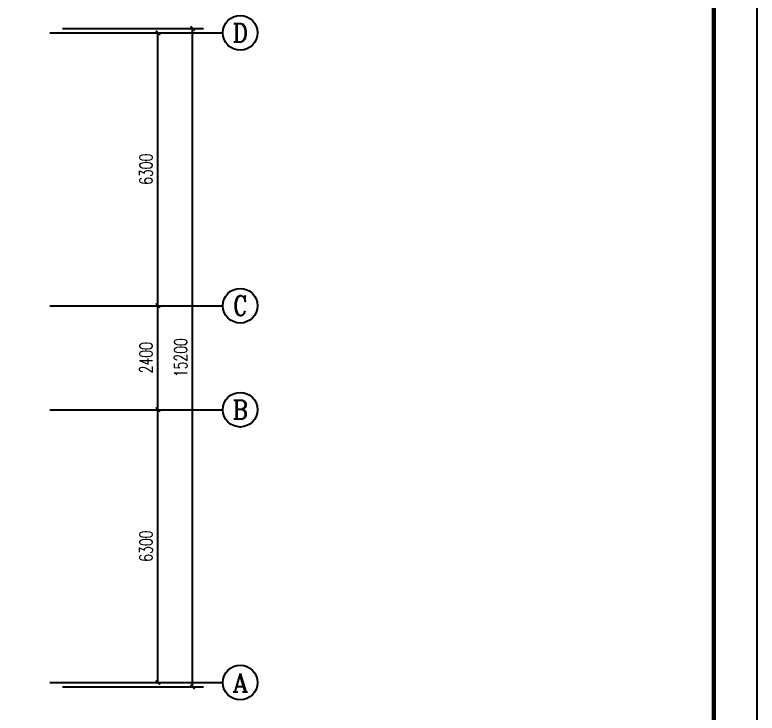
# Model space of a CAD drawing. Extents: x 6250600 to 6678662, y -692028 to -290561.
# Drawn here: x 6444753 to 6461892, y -543052 to -526933 of the extents above; entities that cross this region are included whole.
import ezdxf
from ezdxf.enums import TextEntityAlignment as Align

# ---------------------------------------------------------------- set-up
doc = ezdxf.new("R2010")
doc.units = 0
doc.header["$LTSCALE"] = 1000
doc.header["$MEASUREMENT"] = 0
doc.layers.get('0').update_dxf_attribs({"linetype": 'CONTINUOUS'})
doc.layers.get('Defpoints').update_dxf_attribs({"linetype": 'CONTINUOUS'})
for name, color, linetype in [('AXIS_TEXT', 7, 'CONTINUOUS'), ('PUB_TITLE', 4, 'CONTINUOUS'), ('建筑底图', 251, 'CONTINUOUS')]:
    doc.layers.add(name, color=color, linetype=linetype)
doc.styles.add('_TCH_AXIS', font='COMPLEX', dxfattribs={"bigfont": 'GBCBIG'})
doc.styles.add('_TCH_DIM_T3', font='SIMPLEX', dxfattribs={"width": 0.705882, "bigfont": 'GBCBIG'})
doc.styles.add('COMPLEX', font='COMPLEX')
doc.dimstyles.new('_TCH_ARCH&&100', dxfattribs={"dimtxt": 297.5, "dimasz": 100, "dimexe": 250, "dimexo": 300, "dimgap": 126.25, "dimtad": 1, "dimdec": 0, "dimzin": 0, "dimdsep": 46, "dimtxsty": '_TCH_DIM_T3', "dimblk": 'ARCHTICK', "dimcen": 0.09, "dimclrt": 7, "dimazin": 2, "dimtfac": 1, "dimtdec": 0, "dimtix": 1, "dimtmove": 2, "dimatfit": 3, "dimfxl": 0, "dimtolj": 1, "dimtzin": 0, "dimarcsym": 0})

# ---------------------------------------------------------------- blocks, each defined once
blk = doc.blocks.new('_AXISO')
blk.add_circle((0, 0), 0.5)
at = {"layer": 'AXIS_TEXT', "style": 'COMPLEX', "width": 1.041667}
blk.add_attdef('A', text='', height=0.56, dxfattribs=at).set_placement((-0.25, -0.28), (0.25, -0.28), align=Align.FIT)
blk = doc.blocks.new('_ArchTick')
at = {"color": 0, "linetype": 'ByBlock', "const_width": 0.4}
blk.add_lwpolyline([(-0.5, -0.5), (0.5, 0.5)], dxfattribs=at)
blk = doc.blocks.new('*D435')
at = {"layer": 'Defpoints', "color": 0, "transparency": 16777216}
for p in [(6445557, -527247), (6448857, -527247), (6445557, -542447)]:
    blk.add_point(p, dxfattribs=at)
at = {"layer": '建筑底图', "color": 0, "lineweight": -2, "transparency": 16777216}
for p, q in [((6445857, -527247), (6449107, -527247)), ((6448857, -542447), (6448857, -527247)), ((6445857, -542447), (6449107, -542447))]:
    blk.add_line(p, q, dxfattribs=at)
at = {"layer": '建筑底图', "color": 0, "lineweight": -2, "transparency": 16777216, "xscale": 100, "yscale": 100, "zscale": 100}
for p, rotation in [((6448857, -527247), 90), ((6448857, -542447), 270)]:
    blk.add_blockref('_ArchTick', p, dxfattribs=dict(at, rotation=rotation))
at = {"layer": '建筑底图', "color": 7, "transparency": 16777216, "insert": (6448582, -534847), "char_height": 297.5, "attachment_point": 5, "rotation": 90, "style": '_TCH_DIM_T3'}
blk.add_mtext('\\A1;15200', dxfattribs=at)
blk = doc.blocks.new('*D436')
at = {"layer": 'Defpoints', "color": 0, "transparency": 16777216}
for p in [(6445557, -536047), (6448057, -536047), (6445557, -542347)]:
    blk.add_point(p, dxfattribs=at)
at = {"layer": '建筑底图', "color": 0, "lineweight": -2, "transparency": 16777216}
for p, q in [((6445857, -536047), (6448307, -536047)), ((6448057, -542347), (6448057, -536047)), ((6445857, -542347), (6448307, -542347))]:
    blk.add_line(p, q, dxfattribs=at)
at = {"layer": '建筑底图', "color": 0, "lineweight": -2, "transparency": 16777216, "xscale": 100, "yscale": 100, "zscale": 100}
for p, rotation in [((6448057, -536047), 90), ((6448057, -542347), 270)]:
    blk.add_blockref('_ArchTick', p, dxfattribs=dict(at, rotation=rotation))
at = {"layer": '建筑底图', "color": 7, "transparency": 16777216, "insert": (6447782, -539197), "char_height": 297.5, "attachment_point": 5, "rotation": 90, "style": '_TCH_DIM_T3'}
blk.add_mtext('\\A1;6300', dxfattribs=at)
blk = doc.blocks.new('*D437')
at = {"layer": 'Defpoints', "color": 0, "transparency": 16777216}
for p in [(6445557, -533647), (6448057, -533647), (6445557, -536047)]:
    blk.add_point(p, dxfattribs=at)
at = {"layer": '建筑底图', "color": 0, "lineweight": -2, "transparency": 16777216}
for p, q in [((6445857, -533647), (6448307, -533647)), ((6448057, -536047), (6448057, -533647)), ((6445857, -536047), (6448307, -536047))]:
    blk.add_line(p, q, dxfattribs=at)
at = {"layer": '建筑底图', "color": 0, "lineweight": -2, "transparency": 16777216, "xscale": 100, "yscale": 100, "zscale": 100}
for p, rotation in [((6448057, -533647), 90), ((6448057, -536047), 270)]:
    blk.add_blockref('_ArchTick', p, dxfattribs=dict(at, rotation=rotation))
at = {"layer": '建筑底图', "color": 7, "transparency": 16777216, "insert": (6447782, -534847), "char_height": 297.5, "attachment_point": 5, "rotation": 90, "style": '_TCH_DIM_T3'}
blk.add_mtext('\\A1;2400', dxfattribs=at)
blk = doc.blocks.new('*D438')
at = {"layer": 'Defpoints', "color": 0, "transparency": 16777216}
for p in [(6445557, -527347), (6448057, -527347), (6445557, -533647)]:
    blk.add_point(p, dxfattribs=at)
at = {"layer": '建筑底图', "color": 0, "lineweight": -2, "transparency": 16777216}
for p, q in [((6445857, -527347), (6448307, -527347)), ((6448057, -533647), (6448057, -527347)), ((6445857, -533647), (6448307, -533647))]:
    blk.add_line(p, q, dxfattribs=at)
at = {"layer": '建筑底图', "color": 0, "lineweight": -2, "transparency": 16777216, "xscale": 100, "yscale": 100, "zscale": 100}
for p, rotation in [((6448057, -527347), 90), ((6448057, -533647), 270)]:
    blk.add_blockref('_ArchTick', p, dxfattribs=dict(at, rotation=rotation))
at = {"layer": '建筑底图', "color": 7, "transparency": 16777216, "insert": (6447782, -530497), "char_height": 297.5, "attachment_point": 5, "rotation": 90, "style": '_TCH_DIM_T3'}
blk.add_mtext('\\A1;6300', dxfattribs=at)

msp = doc.modelspace()

# ---------------------------------------------------------------- linework, layer by layer
at = {"layer": 'PUB_TITLE', "color": 4}
msp.add_lwpolyline([(6402492.3, -557900.9), (6461892.3, -557900.9), (6461892.3, -515900.9), (6402492.3, -515900.9)], close=True, dxfattribs=at)
at = {"layer": 'PUB_TITLE', "color": 4, "const_width": 100}
msp.add_lwpolyline([(6404992.3, -556900.9), (6460892.3, -556900.9), (6460892.3, -516900.9), (6404992.3, -516900.9)], close=True, dxfattribs=at)
at = {"layer": '建筑底图'}
for p, q in [((6445557.2, -527346.7), (6449557.2, -527346.7)), ((6445557.2, -533646.7), (6449557.2, -533646.7)), ((6445557.2, -536046.7), (6449557.2, -536046.7)), ((6445557.2, -542346.7), (6449557.2, -542346.7))]:
    msp.add_line(p, q, dxfattribs=at)

# ---------------------------------------------------------------- block references
ref = msp.add_blockref('_AXISO', (6449957.2, -527346.7), dxfattribs=dict(at, xscale=800, yscale=800, zscale=800))
ref.add_attrib('A', 'D', dxfattribs={"layer": 'AXIS_TEXT', "color": 0, "height": 435.3, "style": '_TCH_AXIS'}).set_placement((6449781, -527564.4), (6450133.4, -527564.4), align=Align.FIT)
ref = msp.add_blockref('_AXISO', (6449957.2, -533646.7), dxfattribs=dict(at, xscale=800, yscale=800, zscale=800))
ref.add_attrib('A', 'C', dxfattribs={"layer": 'AXIS_TEXT', "color": 0, "height": 455.7, "style": '_TCH_AXIS'}).set_placement((6449794.4, -533874.6), (6450119.9, -533874.6), align=Align.FIT)
ref = msp.add_blockref('_AXISO', (6449957.2, -536046.7), dxfattribs=dict(at, xscale=800, yscale=800, zscale=800))
ref.add_attrib('A', 'B', dxfattribs={"layer": 'AXIS_TEXT', "color": 0, "height": 435.3, "style": '_TCH_AXIS'}).set_placement((6449781, -536264.4), (6450133.4, -536264.4), align=Align.FIT)
ref = msp.add_blockref('_AXISO', (6449957.2, -542346.7), dxfattribs=dict(at, xscale=800, yscale=800, zscale=800))
ref.add_attrib('A', 'A', dxfattribs={"layer": 'AXIS_TEXT', "color": 0, "height": 425.2, "style": '_TCH_AXIS'}).set_placement((6449775, -542559.3), (6450139.4, -542559.3), align=Align.FIT)

# ---------------------------------------------------------------- dimensions: what is measured, and where the dimension line sits
for p1, p2, distance, picture, middle in [((6445557.2, -542446.7), (6445557.2, -527246.7), -3300, '*D435', (6448582.2, -534846.7)), ((6445557.2, -533646.7), (6445557.2, -527346.7), -2500, '*D438', (6447782.2, -530496.7)), ((6445557.2, -536046.7), (6445557.2, -533646.7), -2500, '*D437', (6447782.2, -534846.7)), ((6445557.2, -542346.7), (6445557.2, -536046.7), -2500, '*D436', (6447782.2, -539196.7))]:
    dim = msp.add_aligned_dim(p1=p1, p2=p2, distance=distance, dimstyle='_TCH_ARCH&&100', dxfattribs=at)
    dim.commit()
    dim.dimension.update_dxf_attribs({"geometry": picture, "text_midpoint": middle})

doc.saveas('drawing.dxf')
